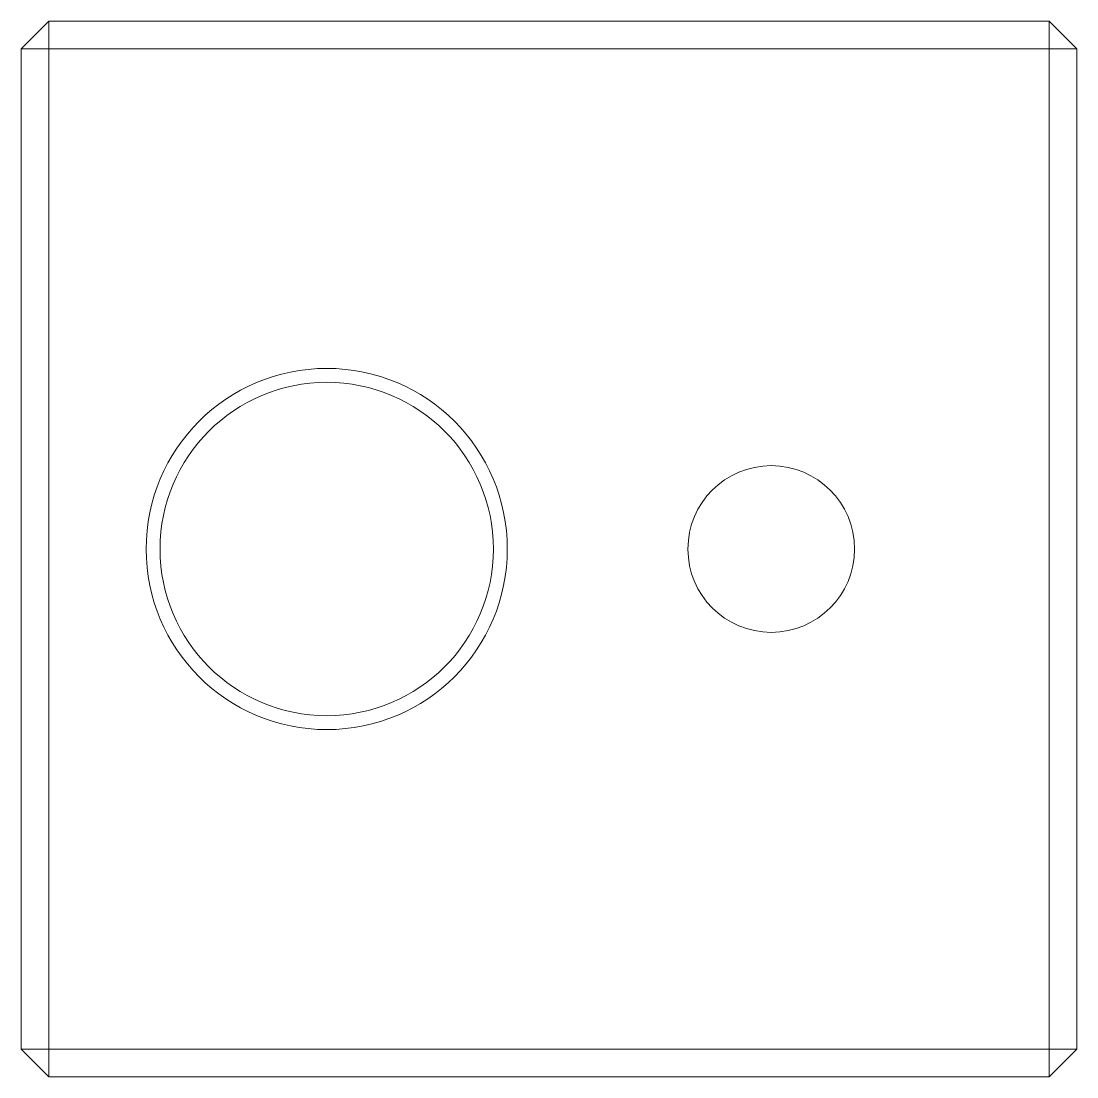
# Paper-space layout '_Bottom' of a CAD drawing. Header units: millimetres. Extents: x -9.5 to 9.5, y -9.5 to 9.5.
import ezdxf

# ---------------------------------------------------------------- set-up
doc = ezdxf.new("R2010")
doc.units = ezdxf.units.MM

psp = doc.layouts.new('_Bottom')

# ---------------------------------------------------------------- linework, layer by layer
at = {"color": 7, "linetype": 'Continuous', "lineweight": 15}
for p, q in [((-9, 9.5), (-9.5, 9)), ((-9, 9.5), (9, 9.5)), ((-9, 9.5), (-9, -9.5)), ((9, -9.5), (9, 9.5)), ((9.5, 9), (9, 9.5)), ((9.5, 9), (-9.5, 9)), ((-9.5, -9), (-9.5, 9)), ((9.5, 9), (9.5, -9)), ((-9.5, -9), (9.5, -9)), ((-9.5, -9), (-9, -9.5)), ((9, -9.5), (9.5, -9)), ((9, -9.5), (-9, -9.5))]:
    psp.add_line(p, q, dxfattribs=at)
for centre, radius in [((-4, 0), 3.25), ((-4, 0), 3), ((4, 0), 1.5)]:
    psp.add_circle(centre, radius, dxfattribs=at)

doc.saveas('drawing.dxf')
